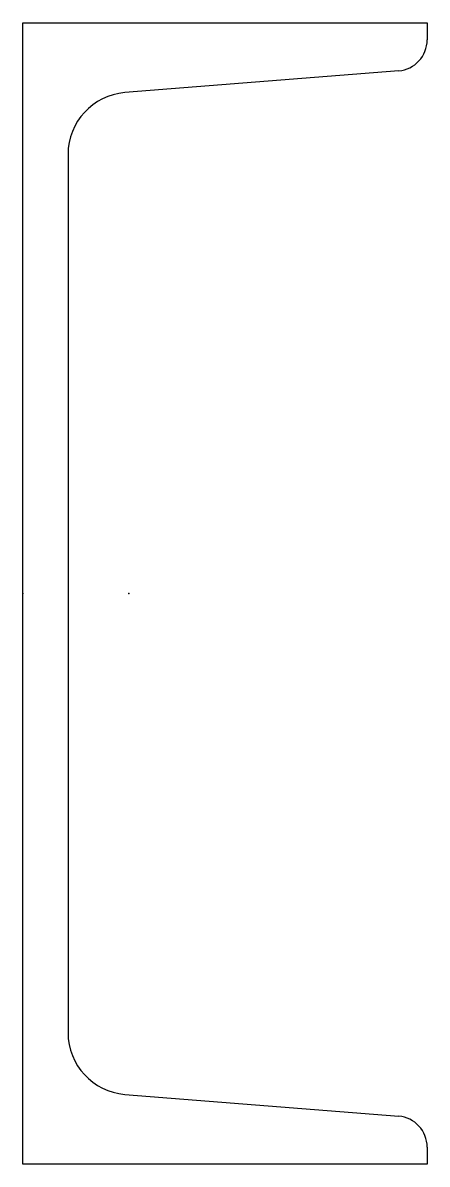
# Model space of a CAD drawing. Header units: millimetres. Extents: x 0 to 85, y 0 to 240.
import ezdxf

# ---------------------------------------------------------------- set-up
doc = ezdxf.new("R2010")
doc.units = ezdxf.units.MM
doc.layers.add('Profile', color=7, linetype='Continuous')

msp = doc.modelspace()

# ---------------------------------------------------------------- linework, layer by layer
at = {"layer": 'Profile'}
for p, q in [((0, 240), (85, 240)), ((0, 0), (0, 240)), ((85, 240), (85, 236.4)), ((79.02, 229.92), (21.46, 225.32)), ((9.5, 212.36), (9.5, 27.64)), ((21.46, 14.68), (79.02, 10.08)), ((85, 3.6), (85, 0)), ((85, 0), (0, 0))]:
    msp.add_line(p, q, dxfattribs=at)
for centre, radius, start, end in [((78.5, 236.4), 6.5, 274.57, 0), ((22.5, 212.36), 13, 94.57, 180), ((22.5, 27.64), 13, 180, 265.43), ((78.5, 3.6), 6.5, 0, 85.43)]:
    msp.add_arc(centre, radius, start, end, dxfattribs=at)
for p in [(0, 120), (22.3, 120)]:
    msp.add_point(p, dxfattribs=at)

doc.saveas('drawing.dxf')
